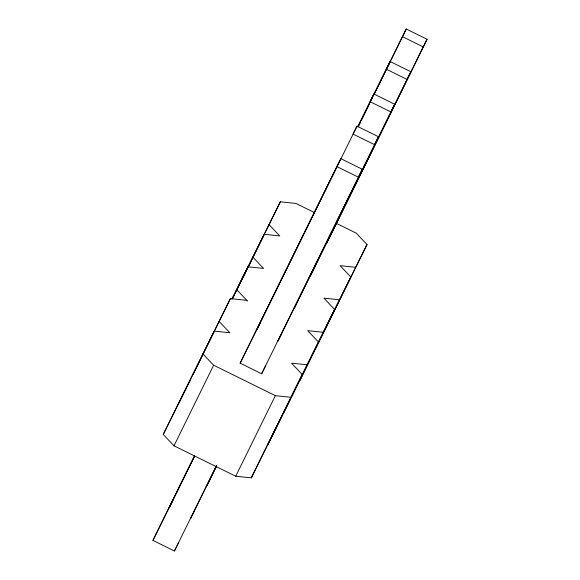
<?xml version="1.0" encoding="UTF-8"?>
<svg xmlns="http://www.w3.org/2000/svg" width="580" height="580" viewBox="0 0 580 580"><rect width="100%" height="100%" fill="white"/><g stroke="black" fill="none" stroke-linecap="round" stroke-linejoin="round"><path stroke-width="0.87" d="M336.161 223.256L356.272 233.167L367.024 244.521L355.685 267.3L340.09 265.669L350.842 277.023L339.503 299.795L323.908 298.163L334.66 309.524L323.321 332.296L307.726 330.665L318.478 342.019L307.139 364.791L291.544 363.16L302.296 374.521L251.314 477.862L235.719 476.231L174 445.81L163.241 434.456L214.223 331.115L229.825 332.746L219.066 321.385L230.412 298.613L246.007 300.244L247.392 300.926L236.64 289.572L247.979 266.8L263.574 268.431L252.822 257.07L264.161 234.298L279.756 235.929L269.004 224.576L280.343 201.796L295.938 203.435L314.44 212.548M219.066 321.385L163.241 434.456M193.14 374.346L230.412 298.613M231.884 299.236L236.64 289.572M232.515 298.221L247.979 266.8M232.602 298.163L252.822 257.07M232.442 298.751L234.03 295.532M236.096 291.443L269.004 224.576M243.078 277.53L245.057 273.506M248.233 267.061L280.343 201.796M174 445.81L213.643 365.24L202.884 353.887M178.386 543.068L174.435 551L152.939 540.408L194.51 455.923M240.149 363.167L340.83 158.652L362.333 169.251L261.645 373.766L240.149 363.167L340.83 158.652M194.467 456.112L152.939 540.408M194.706 455.916L169.121 507.906L173.072 499.974M281.779 333.333L277.834 341.265L378.515 136.75L357.012 126.157L256.331 330.673L260.282 322.741M357.679 126.853L373.89 93.996L394.697 104.248L294.14 308.509L297.961 300.832M357.867 126.853L390.072 61.502L410.879 71.753L310.322 276.015L314.142 268.337M358.462 126.034L360.463 121.974M361.26 120.35L369.257 104.103M371.258 100.035L372.055 98.412M374.049 94.351L406.254 29L427.061 39.252L326.504 243.513L427.061 39.252M358.288 126.476L359.89 123.228M361.884 119.168L368.684 105.357M373.476 95.613L383.068 76.118M383.873 74.494L406.254 29M174.435 551L216.405 465.704M216.601 465.697L190.624 518.498L194.568 510.567M216.521 466.248L206.93 485.75L210.75 478.072M235.719 476.231L275.362 395.661L290.957 397.293L302.296 374.521M251.314 477.862L290.957 397.293M307.139 364.791L267.496 445.36L323.321 332.296M334.66 309.524L283.678 412.866M339.503 299.795L299.86 380.364L355.685 267.3M367.024 244.521L316.042 347.862M179.423 401.954L189.986 380.748M357.012 126.157L353.068 134.089L374.564 144.681L378.515 136.75M373.89 93.996L370.069 101.674L390.869 111.925L394.697 104.248M390.072 61.502L386.251 69.172L407.051 79.431L410.879 71.753M362.333 169.251L358.382 177.183L336.879 166.583M261.645 373.766L265.596 365.835M402.433 36.678L423.233 46.929M213.643 365.24L275.362 395.661"/></g></svg>
